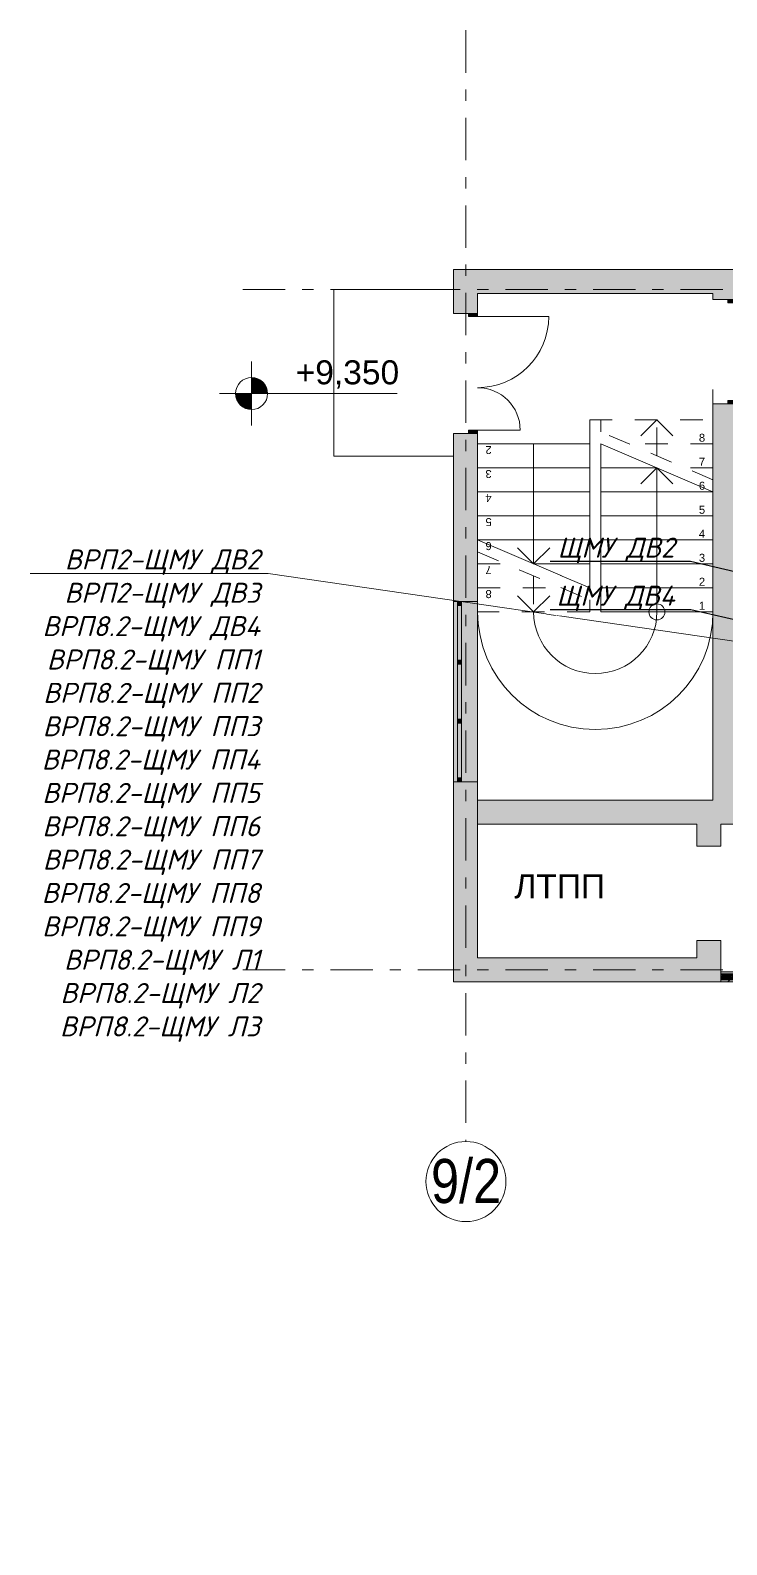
# Model space of a CAD drawing. Header units: millimetres. Extents: x 0 to 878967, y 0 to 534985.
# Drawn here: x 471625 to 480323, y 449630 to 468553 of the extents above; entities that cross this region are included whole.
import ezdxf
from ezdxf import colors
from ezdxf.entities.mleader import LeaderData, LeaderLine
from ezdxf.math import Vec2, Vec3

# ---------------------------------------------------------------- set-up
doc = ezdxf.new("R2010")
doc.units = ezdxf.units.MM
for name, pattern in [('XREF12$0$Штриховая', [0.564444, 0.282222, -0.282222]), ('XREF12$0$Штрихпунктирная', [0.670278, 0.352778, -0.176389, 0, -0.141111]), ('XREF12$0$Штрихштриховая', [1.093611, 0.529167, -0.211667, 0.141111, -0.211667])]:
    doc.linetypes.add(name, pattern=pattern)
doc.layers.add('E_Позначення', color=7, linetype='Continuous', lineweight=15)
doc.layers.add('E_Щити', color=5, linetype='Continuous', lineweight=50)
for name, color, linetype in [('XREF12$0$00_lestnicy', 7, 'Continuous'), ('XREF12$0$51325000', 7, 'Continuous'), ('XREF12$0$PLAN_0_Asys', 7, 'Continuous'), ('XREF12$0$АР-3д сходи', 7, 'Continuous'), ('XREF12$0$АР-Осі', 7, 'Continuous'), ('XREF12$0$перегородки', 7, 'Continuous'), ('XREF12$0$Текст', 7, 'Continuous'), ('XREF12$0$Экспликация', 7, 'Continuous')]:
    doc.layers.add(name, color=color, linetype=linetype)
doc.styles.add('ISO', font='isocpeui.ttf')
doc.styles.add('XREF12$0$СГЕНЕРИР_СТИЛЬ_1', font='arial.ttf')
doc.styles.add('XREF12$0$СГЕНЕРИР_СТИЛЬ_2', font='ARIALN.TTF')
doc.styles.add('ГОСТ 2.304', font='isocpeui.ttf')
pattern_1 = [(45, (0, 0), (-0.12727922, 0.12727922), [])]
pattern_2 = [(45, (0, 0), (-0.01122532015, 0.01122532015), []), (135, (0, 0), (0.01122532015, 0.01122532015), [])]

# ---------------------------------------------------------------- blocks, each defined once
blk = doc.blocks.new('_None')
blk = doc.blocks.new('XREF12$0$Стена_50', base_point=(459.685, -15.28))
at = {"layer": 'XREF12$0$перегородки', "linetype": 'Continuous', "lineweight": 0, "true_color": 0xffffff}
for points in [[(458.47, -15.28), (456.218, -15.28), (456.218, -15.305), (458.47, -15.305)], [(458.495, -15.305), (456.218, -15.305), (456.218, -15.38), (458.495, -15.38)], [(458.47, -15.305), (458.495, -15.305), (458.495, -15.28), (458.47, -15.28)], [(458.495, -15.38), (458.57, -15.38), (458.57, -15.305), (458.495, -15.305)], [(458.57, -15.305), (458.595, -15.305), (458.595, -15.28), (458.57, -15.28)], [(458.57, -15.38), (459.682, -15.38), (459.682, -15.305), (458.57, -15.305)], [(458.595, -15.305), (459.682, -15.305), (459.682, -15.28), (458.595, -15.28)], [(456.218, -15.405), (459.682, -15.405), (459.682, -15.38), (456.218, -15.38)]]:
    blk.add_hatch(color=7, dxfattribs=at).paths.add_polyline_path(points)
at = {"layer": 'XREF12$0$перегородки', "linetype": 'Continuous', "lineweight": 18}
h = blk.add_hatch(dxfattribs=at)
h.set_pattern_fill('БЛОКИ_СТЕНОВЫЕ', color=250, style=0, pattern_type=2)
h.set_pattern_definition(pattern_1)
h.paths.add_polyline_path([(458.47, -15.28), (456.218, -15.28), (456.218, -15.305), (458.47, -15.305)])
h = blk.add_hatch(dxfattribs=at)
h.set_pattern_fill('ANSI37', color=250, style=0, pattern_type=2)
h.set_pattern_definition(pattern_2)
h.paths.add_polyline_path([(458.495, -15.305), (456.218, -15.305), (456.218, -15.38), (458.495, -15.38)])
h = blk.add_hatch(dxfattribs=at)
h.set_pattern_fill('БЛОКИ_СТЕНОВЫЕ', color=250, style=0, pattern_type=2)
h.set_pattern_definition(pattern_1)
h.paths.add_polyline_path([(458.47, -15.305), (458.495, -15.305), (458.495, -15.28), (458.47, -15.28)])
h = blk.add_hatch(dxfattribs=at)
h.set_pattern_fill('ANSI37', color=250, style=0, pattern_type=2)
h.set_pattern_definition(pattern_2)
h.paths.add_polyline_path([(458.495, -15.38), (458.57, -15.38), (458.57, -15.305), (458.495, -15.305)])
h = blk.add_hatch(dxfattribs=at)
h.set_pattern_fill('БЛОКИ_СТЕНОВЫЕ', color=250, style=0, pattern_type=2)
h.set_pattern_definition(pattern_1)
h.paths.add_polyline_path([(458.57, -15.305), (458.595, -15.305), (458.595, -15.28), (458.57, -15.28)])
h = blk.add_hatch(dxfattribs=at)
h.set_pattern_fill('ANSI37', color=250, style=0, pattern_type=2)
h.set_pattern_definition(pattern_2)
h.paths.add_polyline_path([(458.57, -15.38), (459.682, -15.38), (459.682, -15.305), (458.57, -15.305)])
h = blk.add_hatch(dxfattribs=at)
h.set_pattern_fill('БЛОКИ_СТЕНОВЫЕ', color=250, style=0, pattern_type=2)
h.set_pattern_definition(pattern_1)
h.paths.add_polyline_path([(458.595, -15.305), (459.682, -15.305), (459.682, -15.28), (458.595, -15.28)])
h = blk.add_hatch(dxfattribs=at)
h.set_pattern_fill('БЛОКИ_СТЕНОВЫЕ', color=250, style=0, pattern_type=2)
h.set_pattern_definition(pattern_1)
h.paths.add_polyline_path([(456.218, -15.405), (459.682, -15.405), (459.682, -15.38), (456.218, -15.38)])
at = {"layer": 'XREF12$0$перегородки', "color": 47, "linetype": 'Continuous', "lineweight": 18}
for p, q in [((458.495, -15.305), (456.218, -15.305)), ((458.495, -15.28), (458.495, -15.305)), ((458.57, -15.305), (458.57, -15.28)), ((459.682, -15.305), (458.57, -15.305)), ((456.218, -15.38), (458.495, -15.38)), ((458.495, -15.38), (458.57, -15.38)), ((458.57, -15.38), (459.682, -15.38))]:
    blk.add_line(p, q, dxfattribs=at)
at = {"layer": 'XREF12$0$перегородки', "color": 7, "linetype": 'Continuous', "lineweight": 20, "flags": 128}
for points in [[(458.47, -15.28), (456.218, -15.28)], [(456.218, -15.28), (456.218, -15.405)], [(459.682, -15.28), (458.595, -15.28)], [(456.218, -15.405), (459.682, -15.405)]]:
    blk.add_lwpolyline(points, dxfattribs=at)
blk = doc.blocks.new('XREF12$0$Стена_53', base_point=(455.918, -15.105))
at = {"layer": 'XREF12$0$51325000', "linetype": 'Continuous', "lineweight": 0, "true_color": 0x000000}
blk.add_hatch(color=18, dxfattribs=at).paths.add_polyline_path([(455.918, -15.105), (453.178, -15.105), (452.878, -15.405), (456.218, -15.405)])
at = {"layer": 'XREF12$0$51325000', "color": 7, "linetype": 'Continuous', "lineweight": 20, "flags": 128}
for points in [[(455.918, -15.105), (453.178, -15.105)], [(452.878, -15.405), (456.218, -15.405)]]:
    blk.add_lwpolyline(points, dxfattribs=at)
blk = doc.blocks.new('XREF12$0$Двупольная Дверь 22_7')
at = {"layer": 'XREF12$0$51325000', "linetype": 'Continuous', "lineweight": 18}
for points in [[(-0.65, -0.115), (-0.61, -0.115), (-0.61, 0), (-0.65, 0)], [(0.65, 0), (0.61, 0), (0.61, -0.115), (0.65, -0.115)]]:
    blk.add_hatch(color=19, dxfattribs=at).paths.add_polyline_path(points)
at = {"layer": 'XREF12$0$51325000', "color": 7, "linetype": 'Continuous', "lineweight": 20}
for p, q in [((-0.61, 0), (-0.61, 0.61)), ((0.61, 0), (0.61, 0.61)), ((-0.65, 0), (-0.687, 0)), ((-0.65, 0), (-0.687, 0)), ((-0.65, 0), (-0.65, -0.115)), ((-0.65, 0), (-0.65, -0.115)), ((0.65, 0), (0.65, -0.115)), ((0.65, 0), (0.65, -0.115)), ((0.65, 0), (0.687, 0)), ((0.65, 0), (0.687, 0)), ((-0.65, -0.115), (-0.65, -0.3)), ((-0.65, -0.115), (-0.65, -0.3)), ((0.65, -0.115), (0.65, -0.3)), ((0.65, -0.115), (0.65, -0.3)), ((-0.65, -0.3), (-0.687, -0.3)), ((-0.65, -0.3), (-0.687, -0.3)), ((0.65, -0.3), (0.687, -0.3)), ((0.65, -0.3), (0.687, -0.3))]:
    blk.add_line(p, q, dxfattribs=at)
at = {"layer": 'XREF12$0$51325000', "color": 23, "linetype": 'Continuous', "lineweight": 18}
for p, q in [((-0.61, 0), (-0.65, 0)), ((-0.65, 0), (-0.65, -0.115)), ((-0.61, -0.115), (-0.61, 0)), ((0.65, 0), (0.61, 0)), ((0.61, 0), (0.61, -0.115)), ((0.65, -0.115), (0.65, 0)), ((-0.65, -0.115), (-0.61, -0.115)), ((0.61, -0.115), (0.65, -0.115))]:
    blk.add_line(p, q, dxfattribs=at)
at = {"layer": 'XREF12$0$51325000', "color": 7, "linetype": 'Continuous', "lineweight": 20}
for centre, start, end in [((-0.61, 0), 0, 90), ((0.61, 0), 90, 180)]:
    blk.add_arc(centre, 0.61, start, end, dxfattribs=at)
blk = doc.blocks.new('XREF12$0$Стена_54', base_point=(456.118, -6.805))
at = {"layer": 'XREF12$0$51325000', "linetype": 'Continuous', "lineweight": 0, "true_color": 0x000000}
for points in [[(456.118, -6.805), (456.118, -6.883), (456.418, -6.883), (456.418, -6.505)], [(456.118, -13.135), (456.418, -13.435), (456.418, -8.183), (456.118, -8.183)]]:
    blk.add_hatch(color=18, dxfattribs=at).paths.add_polyline_path(points)
at = {"layer": 'XREF12$0$51325000', "color": 7, "linetype": 'Continuous', "lineweight": 20}
for p, q in [((456.118, -6.883), (456.118, -6.846)), ((456.303, -6.883), (456.118, -6.883)), ((456.418, -6.883), (456.303, -6.883)), ((456.418, -6.883), (456.418, -6.846)), ((456.118, -8.183), (456.118, -8.22)), ((456.303, -8.183), (456.118, -8.183)), ((456.418, -8.183), (456.303, -8.183)), ((456.418, -8.183), (456.418, -8.22))]:
    blk.add_line(p, q, dxfattribs=at)
at = {"layer": 'XREF12$0$51325000', "color": 7, "linetype": 'Continuous', "lineweight": 20, "flags": 128}
for points in [[(456.418, -6.883), (456.418, -6.505)], [(456.118, -6.805), (456.118, -6.883)], [(456.118, -8.183), (456.118, -13.135)], [(456.418, -13.435), (456.418, -8.183)]]:
    blk.add_lwpolyline(points, dxfattribs=at)
at = {"layer": 'XREF12$0$51325000', "color": 63, "linetype": 'Continuous', "lineweight": 18, "rotation": 270.0000000008227}
blk.add_blockref('XREF12$0$Двупольная Дверь 22_7', (456.418, -7.533), dxfattribs=at)
blk = doc.blocks.new('XREF12$0$Прямоугольный Дверной Проем 22_2')
at = {"layer": 'XREF12$0$51325000', "color": 7, "linetype": 'Continuous', "lineweight": 20}
for p, q in [((-0.59, 0), (-0.59, -0.3)), ((0.59, 0), (0.59, -0.3))]:
    blk.add_line(p, q, dxfattribs=at)
blk = doc.blocks.new('XREF12$0$Стена_55', base_point=(455.918, -13.135))
at = {"layer": 'XREF12$0$51325000', "linetype": 'Continuous', "lineweight": 0, "true_color": 0x000000}
for points in [[(455.918, -13.435), (455.918, -13.712), (456.218, -13.712), (456.218, -13.435)], [(455.918, -15.105), (456.218, -15.405), (456.218, -14.892), (455.918, -14.892)]]:
    blk.add_hatch(color=18, dxfattribs=at).paths.add_polyline_path(points)
at = {"layer": 'XREF12$0$51325000', "color": 7, "linetype": 'Continuous', "lineweight": 20, "flags": 128}
for points in [[(455.918, -13.435), (455.918, -13.712)], [(456.218, -13.712), (456.218, -13.435)], [(455.918, -14.892), (455.918, -15.105)], [(456.218, -15.405), (456.218, -14.892)]]:
    blk.add_lwpolyline(points, dxfattribs=at)
at = {"layer": 'XREF12$0$51325000', "color": 63, "linetype": 'Continuous', "lineweight": 18, "xscale": -1, "rotation": 270.0000000011159}
blk.add_blockref('XREF12$0$Прямоугольный Дверной Проем 22_2', (456.218, -14.302), dxfattribs=at)
blk.add_blockref('XREF12$0$Прямоугольный Дверной Проем 22_2', (456.218, -14.302), dxfattribs=at)
blk = doc.blocks.new('XREF12$0$Горизонтальное Многостворчатое Окно 22_6')
at = {"layer": 'XREF12$0$51325000', "linetype": 'Continuous', "lineweight": 0, "true_color": 0xa8d2b3}
for points in [[(-1.128, 0), (-1.128, -0.05), (-1.078, -0.05), (-1.078, 0)], [(-0.368, -0.05), (-0.368, 0), (-0.393, 0), (-0.393, -0.05)], [(-0.368, 0), (-0.368, -0.05), (-0.343, -0.05), (-0.343, 0)], [(0.368, -0.05), (0.368, 0), (0.343, 0), (0.343, -0.05)], [(0.368, 0), (0.368, -0.05), (0.393, -0.05), (0.393, 0)], [(1.128, -0.05), (1.128, 0), (1.078, 0), (1.078, -0.05)]]:
    blk.add_hatch(color=9, dxfattribs=at).paths.add_polyline_path(points)
at = {"layer": 'XREF12$0$51325000', "linetype": 'Continuous', "lineweight": 0, "true_color": 0xffffff}
for points in [[(-1.078, 0), (-1.078, -0.05), (-0.393, -0.05), (-0.393, 0)], [(-0.343, 0), (-0.343, -0.05), (0.343, -0.05), (0.343, 0)], [(0.393, 0), (0.393, -0.05), (1.078, -0.05), (1.078, 0)]]:
    blk.add_hatch(color=7, dxfattribs=at).paths.add_polyline_path(points)
at = {"layer": 'XREF12$0$51325000', "color": 7, "linetype": 'Continuous', "lineweight": 20}
for p, q in [((-1.128, 0.2), (1.128, 0.2)), ((-1.128, 0), (-1.128, 0.2)), ((1.128, 0), (1.128, 0.2)), ((-1.128, -0.05), (-1.128, 0)), ((-1.128, -0.05), (-1.128, 0)), ((-1.078, 0), (-0.393, 0)), ((-0.343, 0), (0.343, 0)), ((0.393, 0), (1.078, 0)), ((1.128, -0.05), (1.128, 0)), ((1.128, -0.05), (1.128, 0)), ((-1.128, -0.1), (-1.128, -0.05)), ((-1.128, -0.1), (1.128, -0.1)), ((-0.393, -0.05), (-1.078, -0.05)), ((0.343, -0.05), (-0.343, -0.05)), ((1.078, -0.05), (0.393, -0.05)), ((1.128, -0.1), (1.128, -0.05))]:
    blk.add_line(p, q, dxfattribs=at)
at = {"layer": 'XREF12$0$51325000', "color": 23, "linetype": 'Continuous', "lineweight": 18}
for p, q in [((-1.128, 0), (-1.078, 0)), ((-1.078, 0), (-1.078, -0.05)), ((-0.393, -0.05), (-0.393, 0)), ((-0.393, 0), (-0.368, 0)), ((-0.368, 0), (-0.343, 0)), ((-0.343, 0), (-0.343, -0.05)), ((0.343, -0.05), (0.343, 0)), ((0.343, 0), (0.368, 0)), ((0.368, 0), (0.393, 0)), ((0.393, 0), (0.393, -0.05)), ((1.078, -0.05), (1.078, 0)), ((1.078, 0), (1.128, 0)), ((-1.078, -0.05), (-1.128, -0.05)), ((-0.368, -0.05), (-0.393, -0.05)), ((-0.343, -0.05), (-0.368, -0.05)), ((0.368, -0.05), (0.343, -0.05)), ((0.393, -0.05), (0.368, -0.05)), ((1.128, -0.05), (1.078, -0.05))]:
    blk.add_line(p, q, dxfattribs=at)
blk = doc.blocks.new('XREF12$0$Полуторная Дверь 22_2')
at = {"layer": 'XREF12$0$51325000', "linetype": 'Continuous', "lineweight": 18}
for points in [[(-0.75, -0.115), (-0.71, -0.115), (-0.71, 0), (-0.75, 0)], [(0.75, 0), (0.71, 0), (0.71, -0.115), (0.75, -0.115)]]:
    blk.add_hatch(color=19, dxfattribs=at).paths.add_polyline_path(points)
at = {"layer": 'XREF12$0$51325000', "color": 7, "linetype": 'Continuous', "lineweight": 20}
for p, q in [((0.71, 0), (0.71, 0.888)), ((-0.71, 0), (-0.71, 0.532)), ((-0.75, 0), (-0.787, 0)), ((-0.75, 0), (-0.787, 0)), ((-0.75, 0), (-0.75, -0.115)), ((-0.75, 0), (-0.75, -0.115)), ((0.75, 0), (0.75, -0.115)), ((0.75, 0), (0.75, -0.115)), ((0.75, 0), (0.787, 0)), ((0.75, 0), (0.787, 0)), ((-0.75, -0.115), (-0.75, -0.3)), ((-0.75, -0.115), (-0.75, -0.3)), ((0.75, -0.115), (0.75, -0.3)), ((0.75, -0.115), (0.75, -0.3)), ((-0.75, -0.3), (-0.787, -0.3)), ((-0.75, -0.3), (-0.787, -0.3)), ((0.75, -0.3), (0.787, -0.3)), ((0.75, -0.3), (0.787, -0.3))]:
    blk.add_line(p, q, dxfattribs=at)
at = {"layer": 'XREF12$0$51325000', "color": 23, "linetype": 'Continuous', "lineweight": 18}
for p, q in [((-0.71, 0), (-0.75, 0)), ((-0.75, 0), (-0.75, -0.115)), ((-0.71, -0.115), (-0.71, 0)), ((0.75, 0), (0.71, 0)), ((0.71, 0), (0.71, -0.115)), ((0.75, -0.115), (0.75, 0)), ((-0.75, -0.115), (-0.71, -0.115)), ((0.71, -0.115), (0.75, -0.115))]:
    blk.add_line(p, q, dxfattribs=at)
at = {"layer": 'XREF12$0$51325000', "color": 7, "linetype": 'Continuous', "lineweight": 20}
for centre, radius, start, end in [((0.71, 0), 0.888, 90, 180), ((-0.71, 0), 0.532, 0, 90)]:
    blk.add_arc(centre, radius, start, end, dxfattribs=at)
blk = doc.blocks.new('XREF12$0$Стена_56', base_point=(453.178, -13.135))
at = {"layer": 'XREF12$0$51325000', "linetype": 'Continuous', "lineweight": 0, "true_color": 0x000000}
for points in [[(453.178, -6.805), (452.878, -6.505), (452.878, -7.055), (453.178, -7.055)], [(452.878, -10.653), (453.178, -10.653), (453.178, -8.555), (452.878, -8.555)], [(452.878, -12.909), (452.878, -13.135), (453.178, -13.135), (453.178, -12.909)]]:
    blk.add_hatch(color=18, dxfattribs=at).paths.add_polyline_path(points)
at = {"layer": 'XREF12$0$51325000', "linetype": 'Continuous', "lineweight": 0, "true_color": 0xffffff}
blk.add_hatch(color=7, dxfattribs=at).paths.add_polyline_path([(452.878, -10.653), (452.878, -12.909), (453.178, -12.909), (453.178, -10.653)])
at = {"layer": 'XREF12$0$51325000', "color": 7, "linetype": 'Continuous', "lineweight": 20}
for p, q in [((452.878, -7.055), (452.878, -7.018)), ((453.063, -7.055), (452.878, -7.055)), ((453.178, -7.055), (453.063, -7.055)), ((453.178, -7.055), (453.178, -7.018)), ((452.878, -8.555), (452.878, -8.592)), ((453.063, -8.555), (452.878, -8.555)), ((453.178, -8.555), (453.063, -8.555)), ((453.178, -8.555), (453.178, -8.592)), ((452.878, -10.653), (452.928, -10.653)), ((452.928, -10.653), (452.978, -10.653)), ((452.978, -10.653), (453.178, -10.653)), ((452.878, -12.909), (452.928, -12.909)), ((452.928, -12.909), (452.978, -12.909)), ((452.978, -12.909), (453.178, -12.909))]:
    blk.add_line(p, q, dxfattribs=at)
at = {"layer": 'XREF12$0$51325000', "color": 7, "linetype": 'Continuous', "lineweight": 20, "flags": 128}
for points in [[(452.878, -6.505), (452.878, -7.055)], [(453.178, -7.055), (453.178, -6.805)], [(452.878, -8.555), (452.878, -10.653)], [(453.178, -10.653), (453.178, -8.555)], [(452.878, -12.909), (452.878, -13.135)], [(453.178, -13.135), (453.178, -12.909)]]:
    blk.add_lwpolyline(points, dxfattribs=at)
at = {"layer": 'XREF12$0$51325000', "color": 63, "linetype": 'Continuous', "lineweight": 18, "xscale": -1, "rotation": 269.9999999952005}
for name, p in [('XREF12$0$Полуторная Дверь 22_2', (453.178, -7.805)), ('XREF12$0$Горизонтальное Многостворчатое Окно 22_6', (452.978, -11.781))]:
    blk.add_blockref(name, p, dxfattribs=at)
blk = doc.blocks.new('XREF12$0$Стена_57', base_point=(453.178, -13.135))
at = {"layer": 'XREF12$0$51325000', "linetype": 'Continuous', "lineweight": 0, "true_color": 0x000000}
blk.add_hatch(color=18, dxfattribs=at).paths.add_polyline_path([(453.178, -13.435), (456.418, -13.435), (456.118, -13.135), (453.178, -13.135)])
at = {"layer": 'XREF12$0$51325000', "color": 7, "linetype": 'Continuous', "lineweight": 20, "flags": 128}
for points in [[(456.118, -13.135), (453.178, -13.135)], [(453.178, -13.435), (455.918, -13.435)], [(456.218, -13.435), (456.418, -13.435)]]:
    blk.add_lwpolyline(points, dxfattribs=at)
blk = doc.blocks.new('XREF12$0$Стена_58', base_point=(453.178, -15.105))
at = {"layer": 'XREF12$0$51325000', "linetype": 'Continuous', "lineweight": 0, "true_color": 0x000000}
blk.add_hatch(color=18, dxfattribs=at).paths.add_polyline_path([(453.178, -15.105), (453.178, -13.135), (452.878, -13.135), (452.878, -15.405)])
at = {"layer": 'XREF12$0$51325000', "color": 7, "linetype": 'Continuous', "lineweight": 20, "flags": 128}
for points in [[(452.878, -13.135), (452.878, -15.405)], [(453.178, -15.105), (453.178, -13.135)]]:
    blk.add_lwpolyline(points, dxfattribs=at)
blk = doc.blocks.new('XREF12$0$Стена_59', base_point=(453.178, -6.805))
at = {"layer": 'XREF12$0$51325000', "linetype": 'Continuous', "lineweight": 0, "true_color": 0x000000}
blk.add_hatch(color=18, dxfattribs=at).paths.add_polyline_path([(453.178, -6.805), (456.118, -6.805), (456.418, -6.505), (452.878, -6.505)])
at = {"layer": 'XREF12$0$51325000', "color": 7, "linetype": 'Continuous', "lineweight": 20, "flags": 128}
for points in [[(456.418, -6.505), (452.878, -6.505)], [(453.178, -6.805), (456.118, -6.805)]]:
    blk.add_lwpolyline(points, dxfattribs=at)
blk = doc.blocks.new('XREF12$0$Отметка Уровня_3', base_point=(450.355, -8.057))
at = {"linetype": 'Continuous', "lineweight": 20}
for points in [[(450.355, -8.057), (450.555, -8.057), (450.54, -7.98), (450.497, -7.915), (450.432, -7.872), (450.355, -7.857)], [(450.355, -8.057), (450.155, -8.057), (450.17, -8.133), (450.214, -8.198), (450.279, -8.242), (450.355, -8.257)]]:
    blk.add_hatch(color=7, dxfattribs=at).paths.add_polyline_path(points)
at = {"color": 7, "linetype": 'Continuous', "lineweight": 20}
for p, q in [((450.355, -8.457), (450.355, -7.657)), ((449.955, -8.057), (452.172, -8.057))]:
    blk.add_line(p, q, dxfattribs=at)
blk.add_circle((450.355, -8.057), 0.2, dxfattribs=at)
at = {"color": 7, "lineweight": 20, "insert": (450.905, -7.997), "char_height": 0.3, "attachment_point": 7, "style": 'XREF12$0$СГЕНЕРИР_СТИЛЬ_1'}
blk.add_mtext('\\A1;+9,350', dxfattribs=at)
blk = doc.blocks.new('ходова клітка')
at = {"color": 7, "linetype": 'Continuous', "lineweight": 20}
for radius in [1.47, 0.77]:
    blk.add_arc((454.648, -10.785), radius, 180, 0, dxfattribs=at)
at = {"layer": 'XREF12$0$00_lestnicy', "color": 7, "linetype": 'Continuous', "lineweight": 13}
blk.add_line((456.118, -11.005), (456.118, -8.005), dxfattribs=at)
at = {"layer": 'XREF12$0$PLAN_0_Asys', "linetype": 'XREF12$0$Штрихштриховая', "lineweight": 18}
blk.add_line((453.032, -3.518), (453.032, -17.402), dxfattribs=at)
at = {"layer": 'XREF12$0$PLAN_0_Asys', "linetype": 'Continuous', "lineweight": 18}
blk.add_circle((453.032, -17.902), 0.5, dxfattribs=at)
at = {"layer": 'XREF12$0$АР-3д сходи', "color": 7, "linetype": 'XREF12$0$Штриховая', "lineweight": 20}
for p, q in [((454.578, -8.385), (456.118, -8.385)), ((454.718, -8.535), (454.718, -8.385)), ((456.118, -8.385), (456.118, -9.135)), ((456.118, -9.135), (454.718, -8.535)), ((456.118, -8.685), (455.068, -8.685)), ((456.118, -8.985), (455.768, -8.985)), ((453.178, -10.035), (454.578, -10.635)), ((453.178, -10.785), (453.178, -10.035)), ((453.178, -10.185), (453.528, -10.185)), ((453.178, -10.485), (454.228, -10.485)), ((454.578, -10.785), (453.178, -10.785)), ((454.578, -10.635), (454.578, -10.785))]:
    blk.add_line(p, q, dxfattribs=at)
at = {"layer": 'XREF12$0$АР-3д сходи', "color": 7, "linetype": 'Continuous', "lineweight": 20}
for p, q in [((454.578, -8.385), (454.578, -10.485)), ((453.178, -8.685), (454.578, -8.685)), ((453.878, -8.685), (453.878, -10.185)), ((454.718, -8.685), (456.118, -9.285)), ((454.718, -10.785), (454.718, -8.685)), ((453.178, -8.985), (454.578, -8.985)), ((455.418, -8.985), (454.718, -8.985)), ((455.218, -9.185), (455.418, -8.985)), ((455.418, -8.985), (455.618, -9.185)), ((455.418, -10.785), (455.418, -8.985)), ((453.178, -9.285), (454.578, -9.285)), ((456.118, -9.285), (454.718, -9.285)), ((456.118, -9.285), (456.118, -10.785)), ((453.178, -9.585), (454.578, -9.585)), ((456.118, -9.585), (454.718, -9.585)), ((454.578, -10.485), (453.178, -9.885)), ((453.178, -9.885), (454.578, -9.885)), ((453.878, -10.185), (453.678, -9.985)), ((454.078, -9.985), (453.878, -10.185)), ((456.118, -9.885), (454.718, -9.885)), ((453.878, -10.185), (454.578, -10.185)), ((456.118, -10.185), (454.718, -10.185)), ((456.118, -10.485), (454.718, -10.485)), ((456.118, -10.785), (454.718, -10.785)), ((456.118, -10.785), (454.718, -10.785))]:
    blk.add_line(p, q, dxfattribs=at)
at = {"layer": 'XREF12$0$АР-3д сходи', "color": 7, "linetype": 'XREF12$0$Штрихпунктирная', "lineweight": 20}
for p, q in [((455.218, -8.585), (455.418, -8.385)), ((455.418, -8.385), (455.618, -8.585)), ((455.418, -8.835), (455.418, -8.385)), ((453.878, -10.335), (453.878, -10.785)), ((453.878, -10.785), (453.678, -10.585)), ((454.078, -10.585), (453.878, -10.785))]:
    blk.add_line(p, q, dxfattribs=at)
at = {"layer": 'XREF12$0$АР-3д сходи', "color": 7, "linetype": 'Continuous', "lineweight": 20}
for start, end in [(0, 180), (180, 0)]:
    blk.add_arc((455.418, -10.785), 0.1, start, end, dxfattribs=at)
at = {"layer": 'XREF12$0$АР-Осі', "linetype": 'XREF12$0$Штрихштриховая', "lineweight": 18}
for p, q in [((450.245, -6.755), (461.578, -6.755)), ((450.245, -15.255), (461.578, -15.255))]:
    blk.add_line(p, q, dxfattribs=at)
at = {"layer": 'XREF12$0$Экспликация', "color": 7, "linetype": 'Continuous', "lineweight": 20}
for p, q in [((452.878, -6.755), (451.384, -6.755)), ((451.384, -6.755), (451.384, -8.838)), ((451.384, -8.838), (452.878, -8.838))]:
    blk.add_line(p, q, dxfattribs=at)
at = {"color": 7, "lineweight": 20}
blk.add_blockref('XREF12$0$Отметка Уровня_3', (450.355, -8.057), dxfattribs=at)
at = {"layer": 'XREF12$0$51325000', "color": 7, "lineweight": 20}
for name, p in [('XREF12$0$Стена_56', (453.178, -13.135)), ('XREF12$0$Стена_59', (453.178, -6.805)), ('XREF12$0$Стена_54', (456.118, -6.805)), ('XREF12$0$Стена_58', (453.178, -15.105)), ('XREF12$0$Стена_57', (453.178, -13.135)), ('XREF12$0$Стена_55', (455.918, -13.135)), ('XREF12$0$Стена_53', (455.918, -15.105))]:
    blk.add_blockref(name, p, dxfattribs=at)
at = {"layer": 'XREF12$0$перегородки', "color": 7, "lineweight": 20}
blk.add_blockref('XREF12$0$Стена_50', (459.685, -15.28), dxfattribs=at)
at = {"color": 7, "linetype": 'Continuous', "lineweight": 13, "insert": (453.637, -14.063), "char_height": 0.3, "attachment_point": 1, "style": 'XREF12$0$СГЕНЕРИР_СТИЛЬ_1'}
blk.add_mtext('\\A1;ЛТПП', dxfattribs=at)
at = {"layer": 'XREF12$0$АР-3д сходи', "color": 86, "linetype": 'Continuous', "lineweight": 18, "char_height": 0.1, "attachment_point": 7, "style": 'XREF12$0$СГЕНЕРИР_СТИЛЬ_1'}
for s, insert in [('\\A1;8', (455.942, -8.66)), ('\\A1;7', (455.942, -8.958)), ('\\A1;6', (455.942, -9.26)), ('\\A1;5', (455.942, -9.56)), ('\\A1;4', (455.942, -9.858)), ('\\A1;3', (455.942, -10.16)), ('\\A1;2', (455.942, -10.458)), ('\\A1;1', (455.942, -10.758))]:
    blk.add_mtext(s, dxfattribs=dict(at, insert=insert))
at = {"layer": 'XREF12$0$АР-3д сходи', "color": 86, "linetype": 'Continuous', "lineweight": 18, "char_height": 0.1, "attachment_point": 7, "rotation": 180, "style": 'XREF12$0$СГЕНЕРИР_СТИЛЬ_1'}
for s, insert in [('\\A1;2', (453.354, -8.712)), ('\\A1;3', (453.354, -9.011)), ('\\A1;4', (453.354, -9.312)), ('\\A1;5', (453.354, -9.611)), ('\\A1;6', (453.354, -9.911)), ('\\A1;7', (453.354, -10.212)), ('\\A1;8', (453.354, -10.511))]:
    blk.add_mtext(s, dxfattribs=dict(at, insert=insert))
at = {"layer": 'XREF12$0$Текст', "color": 7, "linetype": 'Continuous', "lineweight": 20, "insert": (453.472, -17.899), "char_height": 0.55, "attachment_point": 6, "style": 'XREF12$0$СГЕНЕРИР_СТИЛЬ_2'}
blk.add_mtext('\\A1;9/2', dxfattribs=at)

msp = doc.modelspace()

# ---------------------------------------------------------------- leaders
at = {"layer": 'E_Позначення', "color": 7, "lineweight": 9}
ml = msp.add_multileader_mtext('Standard', dxfattribs=at)
ml.set_content('ЩМУ ДВ2', color=7, style='ISO')
ml.set_leader_properties()
ml.set_arrow_properties(name='NONE')
ml.build(insert=Vec2(0, 0))
ml.multileader.update_dxf_attribs({"has_text_frame": 1, "text_left_attachment_type": 7, "text_right_attachment_type": 8, "dogleg_length": 100, "arrow_head_size": 200})
ctx = ml.context
ctx.base_point, ctx.char_height, ctx.arrow_head_size, ctx.landing_gap_size, ctx.plane_origin = Vec3(478060.7, 461913.5), 250, 200, 100, Vec3(435758.9, 457040.4)
ctx.left_attachment, ctx.right_attachment, ctx.text_align_type = 7, 8, 2
notes = []
notes.append((ctx, [(0, (1, 1, 0), (479871.2, 461913.5), (-1, 0), 100, [(0, [(480602.1, 461744.9)], 0, [])])]))
ctx.mtext.insert, ctx.mtext.alignment, ctx.mtext.line_spacing_factor, ctx.mtext.flow_direction = Vec3(479671.2, 462213.5), 3, 0.72, 5
ctx.mtext.has_bg_fill, ctx.mtext.bg_color, ctx.mtext.bg_scale_factor, ctx.mtext.bg_transparency, ctx.mtext.use_window_bg_color = 1, -1027028792, 1.5, 0, 1
for ctx, leaders in notes:
    for number, flags, end, landing, length, lines in leaders:
        leader = LeaderData()
        leader.index, (leader.has_last_leader_line, leader.has_dogleg_vector, leader.attachment_direction) = number, flags
        leader.last_leader_point, leader.dogleg_vector, leader.dogleg_length = Vec3(end), Vec3(landing), length
        for number, points, colour, breaks in lines:
            line = LeaderLine()
            line.index, line.vertices, line.color, line.breaks = number, Vec3.list(points), colors.encode_raw_color(colour), breaks
            leader.lines.append(line)
        ctx.leaders.append(leader)

# ---------------------------------------------------------------- next in the draw order: leaders
ml = msp.add_multileader_mtext('Standard', dxfattribs=at)
ml.set_content('ЩМУ ДВ4', color=7, style='ISO')
ml.set_leader_properties()
ml.set_arrow_properties(name='NONE')
ml.build(insert=Vec2(0, 0))
ml.multileader.update_dxf_attribs({"has_text_frame": 1, "text_left_attachment_type": 7, "text_right_attachment_type": 8, "dogleg_length": 100, "arrow_head_size": 200})
ctx = ml.context
ctx.base_point, ctx.char_height, ctx.arrow_head_size, ctx.landing_gap_size, ctx.plane_origin = Vec3(478073.4, 461313.5), 250, 200, 100, Vec3(435758.9, 456440.4)
ctx.left_attachment, ctx.right_attachment, ctx.text_align_type = 7, 8, 2
notes = []
notes.append((ctx, [(0, (1, 1, 0), (479874.1, 461313.5), (-1, 0), 100, [(0, [(480602.1, 461144.9)], 0, [])])]))
ctx.mtext.insert, ctx.mtext.alignment, ctx.mtext.line_spacing_factor, ctx.mtext.flow_direction = Vec3(479674.1, 461613.5), 3, 0.72, 5
ctx.mtext.has_bg_fill, ctx.mtext.bg_color, ctx.mtext.bg_scale_factor, ctx.mtext.bg_transparency, ctx.mtext.use_window_bg_color = 1, -1027028792, 1.5, 0, 1
for ctx, leaders in notes:
    for number, flags, end, landing, length, lines in leaders:
        leader = LeaderData()
        leader.index, (leader.has_last_leader_line, leader.has_dogleg_vector, leader.attachment_direction) = number, flags
        leader.last_leader_point, leader.dogleg_vector, leader.dogleg_length = Vec3(end), Vec3(landing), length
        for number, points, colour, breaks in lines:
            line = LeaderLine()
            line.index, line.vertices, line.color, line.breaks = number, Vec3.list(points), colors.encode_raw_color(colour), breaks
            leader.lines.append(line)
        ctx.leaders.append(leader)

# ---------------------------------------------------------------- next in the draw order: leaders
at = {"layer": 'E_Позначення'}
ml = msp.add_multileader_mtext('Standard', dxfattribs=at)
ml.set_content('ВРП2-ЩМУ ДВ2\\PВРП2-ЩМУ ДВ3\\PВРП8.2-ЩМУ ДВ4\\PВРП8.2-ЩМУ ПП1\\PВРП8.2-ЩМУ ПП2\\PВРП8.2-ЩМУ ПП3\\PВРП8.2-ЩМУ ПП4\\PВРП8.2-ЩМУ ПП5\\PВРП8.2-ЩМУ ПП6\\PВРП8.2-ЩМУ ПП7\\PВРП8.2-ЩМУ ПП8\\PВРП8.2-ЩМУ ПП9\\PВРП8.2-ЩМУ Л1\\PВРП8.2-ЩМУ Л2\\PВРП8.2-ЩМУ Л3', color=256, style='ГОСТ 2.304')
ml.set_leader_properties(color=256, linetype='ByLayer', lineweight=-1)
ml.set_arrow_properties(name='NONE')
ml.build(insert=Vec2(0, 0))
ml.multileader.update_dxf_attribs({"has_dogleg": 0, "text_left_attachment_type": 6, "text_right_attachment_type": 6, "dogleg_length": 0, "arrow_head_size": 1})
ctx = ml.context
ctx.base_point, ctx.char_height, ctx.arrow_head_size, ctx.landing_gap_size, ctx.plane_origin = Vec3(471593.4, 461766), 250, 1, 100, Vec3(502741.7, 460072.6)
ctx.left_attachment, ctx.right_attachment, ctx.text_align_type = 6, 6, 2
notes = []
notes.append((ctx, [(1, (1, 1, 0), (474594, 461766), (-1, 0), 0, [(0, [(483194.6, 460512.9)], 0, [])])]))
ctx.mtext.insert, ctx.mtext.alignment, ctx.mtext.flow_direction = Vec3(474494, 462066), 3, 5
ctx.mtext.has_bg_fill, ctx.mtext.bg_color, ctx.mtext.bg_scale_factor, ctx.mtext.bg_transparency, ctx.mtext.use_window_bg_color = 1, -1027028792, 1.5, 0, 1
for ctx, leaders in notes:
    for number, flags, end, landing, length, lines in leaders:
        leader = LeaderData()
        leader.index, (leader.has_last_leader_line, leader.has_dogleg_vector, leader.attachment_direction) = number, flags
        leader.last_leader_point, leader.dogleg_vector, leader.dogleg_length = Vec3(end), Vec3(landing), length
        for number, points, colour, breaks in lines:
            line = LeaderLine()
            line.index, line.vertices, line.color, line.breaks = number, Vec3.list(points), colors.encode_raw_color(colour), breaks
            leader.lines.append(line)
        ctx.leaders.append(leader)

# ---------------------------------------------------------------- next in the draw order: block references
at = {"layer": 'E_Щити', "color": 2, "xscale": 1000, "yscale": 1000, "zscale": 1000}
msp.add_blockref('ходова клітка', (24034, 472070.3), dxfattribs=at)

doc.saveas('drawing.dxf')
